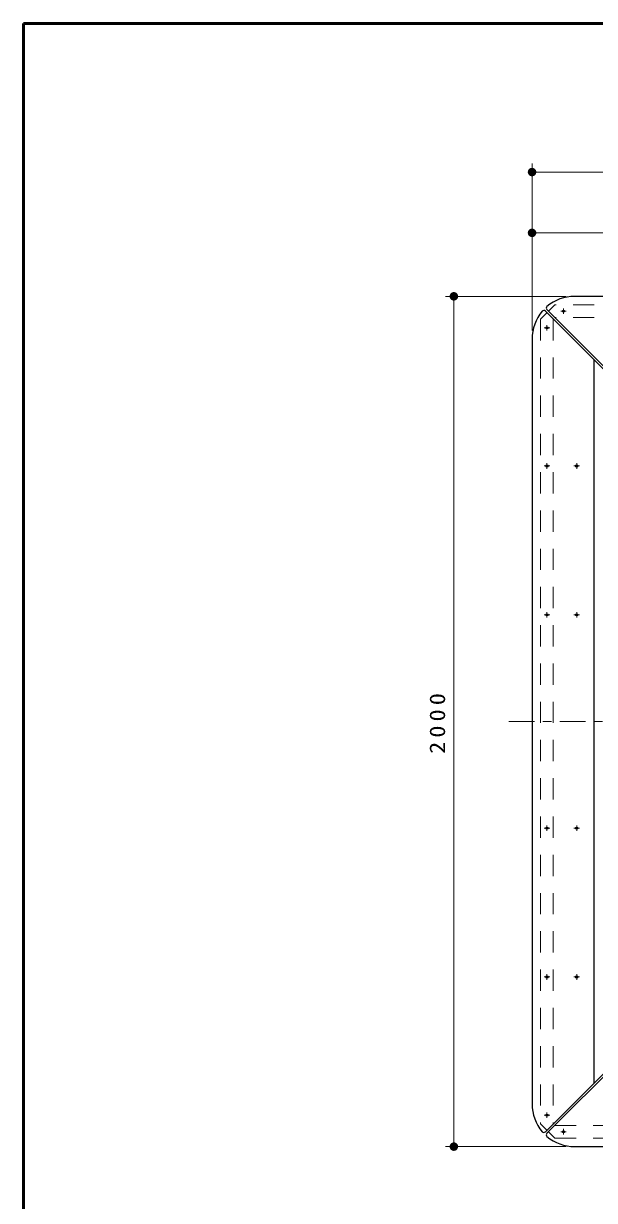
# Model space of a CAD drawing. Units: millimetres on the paper, scale 1:20. Extents: x -385 to 420, y 0 to 267.
# Drawn here: x -385 to -317.9, y 128.6 to 267 of the extents above; entities that cross this region are included whole.
import ezdxf

# ---------------------------------------------------------------- set-up
doc = ezdxf.new("R2010")
doc.units = ezdxf.units.MM
doc.linetypes.add('USER1', pattern=[4.5, 2.5, -2])
doc.linetypes.add('USER2', pattern=[6, 3, -1, 1, -1])
doc.layers.add('1_20', color=7, linetype='Continuous', lineweight=25)
doc.layers.add('A3図枠', color=7, linetype='Continuous', lineweight=13)
doc.styles.add('ＭＳ ゴシック', font='')
doc.styles.get('ＭＳ ゴシック').set_extended_font_data('MS Gothic')

# ---------------------------------------------------------------- blocks, each defined once
blk = doc.blocks.new('filled_dot')
at = {"color": 0, "linetype": 'Continuous', "lineweight": -2, "const_width": 1.25}
blk.add_lwpolyline([(-0.625, 0, 1), (0.625, 0, 1)], format="xyb", close=True, dxfattribs=at)

msp = doc.modelspace()

# ---------------------------------------------------------------- linework, layer by layer
at = {"layer": '1_20', "lineweight": 13}
for p, q in [((-325.204, 230.915), (-325.204, 250.533)), ((-325.204, 249.533), (-225.204, 249.533)), ((-325.204, 242.382), (-300.704, 242.382)), ((-321.204, 234.915), (-335.398, 234.915)), ((-334.398, 134.915), (-334.398, 234.915)), ((-321.204, 134.915), (-335.398, 134.915))]:
    msp.add_line(p, q, dxfattribs=at)
at = {"layer": '1_20', "color": 40}
for p, q in [((-230.204, 234.915), (-320.204, 234.915)), ((-299.704, 209.239), (-323.64, 233.175)), ((-299.527, 209.415), (-323.464, 233.352)), ((-325.204, 229.915), (-325.204, 139.915)), ((-317.954, 227.489), (-317.954, 142.342)), ((-299.704, 160.592), (-323.64, 136.656)), ((-299.527, 160.415), (-323.464, 136.479)), ((-320.204, 134.915), (-230.204, 134.915))]:
    msp.add_line(p, q, dxfattribs=at)
at = {"layer": '1_20', "color": 40, "linetype": 'USER1', "lineweight": 13}
for p, q in [((-323.454, 232.989), (-324.204, 232.239)), ((-323.277, 233.165), (-322.527, 233.915)), ((-227.881, 233.915), (-322.527, 233.915)), ((-324.204, 232.239), (-324.204, 137.592)), ((-322.704, 232.239), (-322.704, 137.592)), ((-227.881, 232.415), (-322.527, 232.415)), ((-323.454, 136.842), (-324.204, 137.592)), ((-322.527, 137.415), (-227.881, 137.415)), ((-323.277, 136.665), (-322.527, 135.915)), ((-322.527, 135.915), (-227.881, 135.915))]:
    msp.add_line(p, q, dxfattribs=at)
at = {"layer": '1_20', "linetype": 'USER2', "lineweight": 13}
for p, q in [((-321.179, 233.165), (-321.829, 233.165)), ((-321.504, 232.84), (-321.504, 233.49)), ((-323.129, 231.215), (-323.779, 231.215)), ((-323.454, 230.89), (-323.454, 231.54)), ((-323.129, 214.965), (-323.779, 214.965)), ((-323.454, 214.64), (-323.454, 215.29)), ((-319.629, 214.965), (-320.279, 214.965)), ((-319.954, 214.64), (-319.954, 215.29)), ((-323.129, 197.465), (-323.779, 197.465)), ((-323.454, 197.14), (-323.454, 197.79)), ((-319.629, 197.465), (-320.279, 197.465)), ((-319.954, 197.14), (-319.954, 197.79)), ((-327.929, 184.915), (-222.239, 184.915)), ((-323.129, 172.365), (-323.779, 172.365)), ((-323.454, 172.69), (-323.454, 172.04)), ((-319.629, 172.365), (-320.279, 172.365)), ((-319.954, 172.69), (-319.954, 172.04)), ((-323.454, 155.19), (-323.454, 154.54)), ((-319.954, 155.19), (-319.954, 154.54)), ((-323.129, 154.865), (-323.779, 154.865)), ((-319.629, 154.865), (-320.279, 154.865)), ((-323.129, 138.615), (-323.779, 138.615)), ((-323.454, 138.94), (-323.454, 138.29)), ((-321.179, 136.665), (-321.829, 136.665)), ((-321.504, 136.99), (-321.504, 136.34))]:
    msp.add_line(p, q, dxfattribs=at)
at = {"layer": '1_20'}
for centre in [(-321.504, 233.165), (-323.454, 231.215), (-323.454, 214.965), (-319.954, 214.965), (-323.454, 197.465), (-319.954, 197.465), (-323.454, 172.365), (-319.954, 172.365), (-323.454, 154.865), (-319.954, 154.865), (-323.454, 138.615), (-321.504, 136.665)]:
    msp.add_circle(centre, 0.125, dxfattribs=at)
at = {"layer": '1_20', "color": 40}
for centre, radius, start, end in [((-320.204, 229.915), 5, 90, 130.47194), ((-320.204, 229.915), 5, 139.52806, 180), ((-323.817, 232.999), 0.25, 45, 139.52806), ((-323.287, 233.529), 0.25, 130.47194, 225), ((-320.204, 139.915), 5, 180, 220.47194), ((-323.817, 136.832), 0.25, 220.47194, 315), ((-323.287, 136.302), 0.25, 135, 229.52806), ((-320.204, 139.915), 5, 229.52806, 270)]:
    msp.add_arc(centre, radius, start, end, dxfattribs=at)
at = {"layer": 'A3図枠', "lineweight": 50}
for p, q in [((-385, 267), (-385, 0)), ((0, 267), (-385, 267))]:
    msp.add_line(p, q, dxfattribs=at)

# ---------------------------------------------------------------- block references
at = {"layer": '1_20', "lineweight": 13, "xscale": 0.4, "yscale": 0.4}
for p in [(-325.204, 249.533), (-325.204, 242.382)]:
    msp.add_blockref('filled_dot', p, dxfattribs=at)
for p, rotation in [((-334.398, 234.915), 270), ((-334.398, 134.915), 90)]:
    msp.add_blockref('filled_dot', p, dxfattribs=dict(at, rotation=rotation))

# ---------------------------------------------------------------- texts
at = {"layer": '1_20', "insert": (-335.398, 184.915), "char_height": 1.833, "attachment_point": 8, "rotation": 90, "style": 'ＭＳ ゴシック'}
msp.add_mtext('\\T1.33;\\W1.15;2000', dxfattribs=at)

doc.saveas('drawing.dxf')
